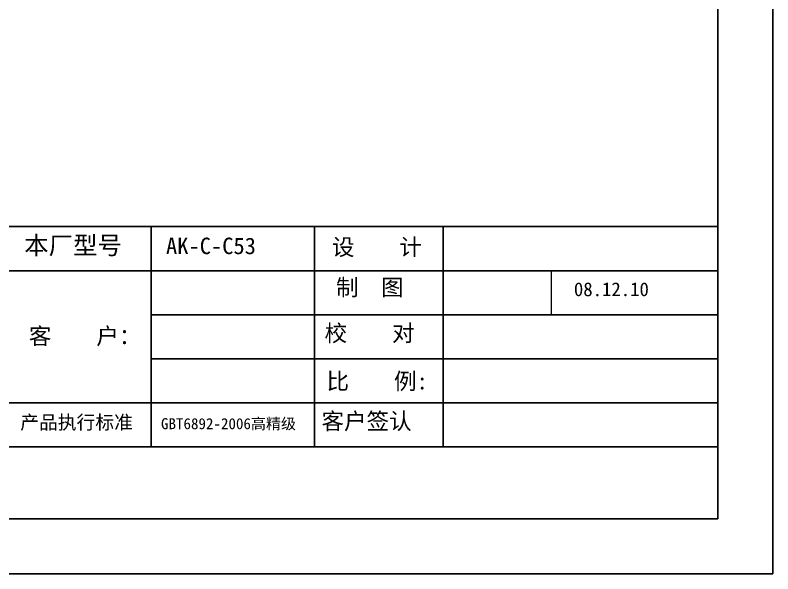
# Model space of a CAD drawing. Header units: millimetres. Extents: x 0 to 6709, y 0 to 2428.
# Drawn here: x 1158.2 to 1433.3, y 1810.9 to 2013.8 of the extents above; entities that cross this region are included whole.
import ezdxf

# ---------------------------------------------------------------- set-up
doc = ezdxf.new("R2010")
doc.units = ezdxf.units.MM

msp = doc.modelspace()

# ---------------------------------------------------------------- linework, layer by layer
at = {"lineweight": -3}
for p, q in [((1413.25, 1936.98), (1033.25, 1936.98)), ((1207.54, 1936.98), (1207.54, 1856.98)), ((1266.84, 1936.98), (1266.84, 1856.98)), ((1313.53, 1936.98), (1313.53, 1856.98)), ((1033.25, 1920.98), (1413.25, 1920.98)), ((1207.54, 1904.98), (1413.25, 1904.98)), ((1207.54, 1888.98), (1413.25, 1888.98)), ((1033.25, 1872.98), (1413.25, 1872.98)), ((1413.25, 1856.98), (1033.25, 1856.98))]:
    msp.add_line(p, q, dxfattribs=at)
at = {"lineweight": 9, "ltscale": 0.25}
msp.add_line((1352.81, 1920.98), (1352.81, 1904.98), dxfattribs=at)
for points in [[(1433.25, 1810.87), (1433.25, 2230.87), (839.25, 2230.87), (839.25, 1810.87)], [(859.25, 1830.87), (1413.25, 1830.87), (1413.25, 2210.87), (859.25, 2210.87)]]:
    msp.add_lwpolyline(points, close=True)

# ---------------------------------------------------------------- texts
at = {"color": 3, "attachment_point": 1}
for s, insert, char_height, width in [('{\\fSimSun|b0|i0|c134|p54;\\C256;本厂型号}', (1161.47, 1933.43), 6.5, 44.4052), ('AK-C-C53', (1212.93, 1932.99), 6, 39.3465), ('08.12.10', (1361.03, 1916.73), 5, 41.6841)]:
    msp.add_mtext(s, dxfattribs=dict(at, insert=insert, char_height=char_height, width=width))
at = {"char_height": 6, "width": 34.419, "attachment_point": 1}
for s, insert in [('{\\fSimSun|b0|i0|c134|p2;设    计}', (1273.18, 1932.56)), ('{\\fSimSun|b0|i0|c134|p2;制  图}', (1274.66, 1917.93)), ('{\\fSimSun|b0|i0|c134|p2;校    对}', (1270.5, 1901.3)), ('\\fISOCP|b0|i0|c134|p2;客户签认', (1269.38, 1869.34))]:
    msp.add_mtext(s, dxfattribs=dict(at, insert=insert))
at = {"char_height": 6, "attachment_point": 1}
for s, insert in [('{\\fSimSun|b0|i0|c134|p2; 客    户：     }', (1159.05, 1900.24)), ('{\\fSimSun|b0|i0|c134|p2;比    例:}', (1271.21, 1883.86))]:
    msp.add_mtext(s, dxfattribs=dict(at, insert=insert))
at = {"lineweight": 70, "insert": (1160, 1868.41), "char_height": 5, "width": 227.1988, "attachment_point": 1}
msp.add_mtext('{\\fSimSun|b0|i0|c134|p2;产品执行标准   \\H0.8x;GBT6892-2006高精级}', dxfattribs=at)

doc.saveas('drawing.dxf')
